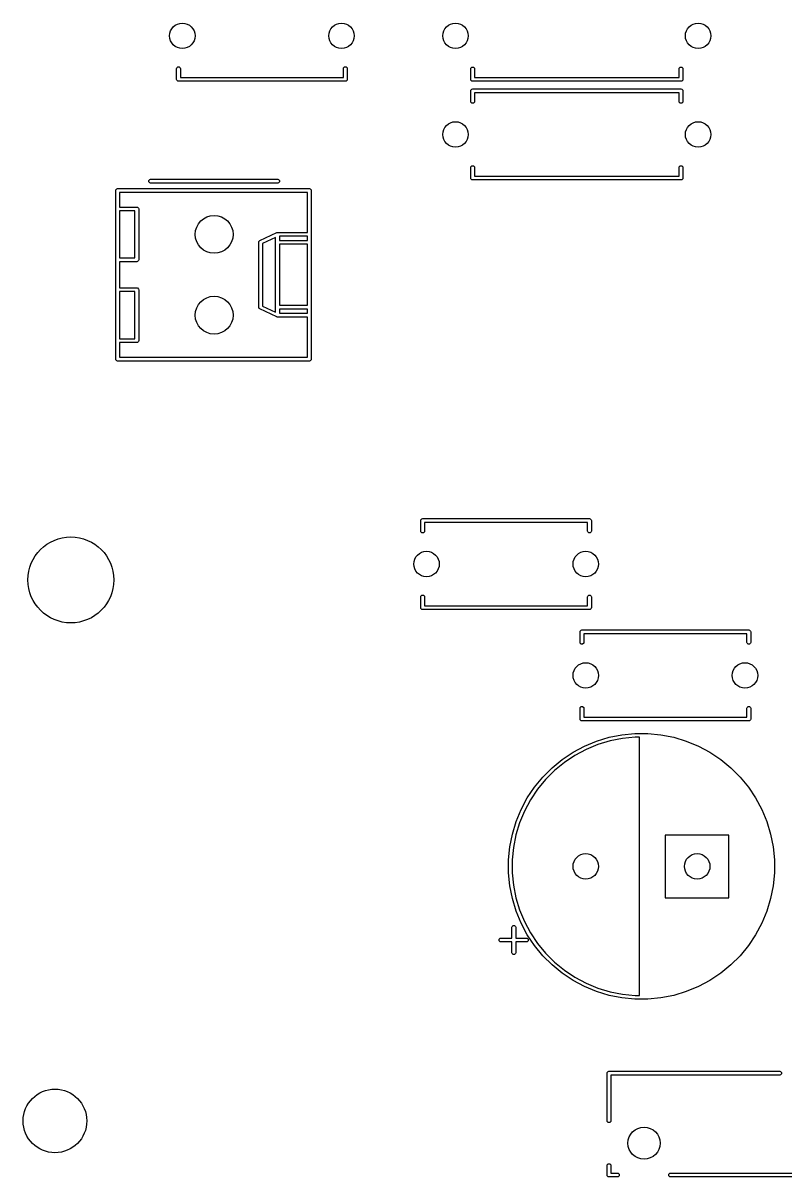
# Model space of a CAD drawing. Header units: millimetres. Extents: x 102 to 188.7, y -171.3 to -101.2.
# Drawn here: x 102 to 125.96, y -163.76 to -127.5 of the extents above; entities that cross this region are included whole.
import ezdxf

# ---------------------------------------------------------------- set-up
doc = ezdxf.new("R2010")
doc.units = ezdxf.units.MM
doc.layers.add('B.Silkscreen', color=254, linetype='CONTINUOUS', true_color=0xebdbb2)

msp = doc.modelspace()

# ---------------------------------------------------------------- linework, layer by layer
at = {"layer": 'B.Silkscreen', "linetype": 'CONTINUOUS'}
for p, q in [((106.82, -128.933), (106.824567, -128.910039)), ((106.82, -129.27), (106.82, -128.933)), ((106.824567, -128.910039), (106.857039, -128.877567)), ((106.857039, -128.877567), (106.902961, -128.877567)), ((106.902961, -128.877567), (106.935433, -128.910039)), ((106.935433, -128.910039), (106.94, -128.933)), ((106.94, -128.933), (106.94, -129.21)), ((112.06, -128.933), (112.064567, -128.910039)), ((112.06, -129.21), (112.06, -128.933)), ((112.064567, -128.910039), (112.097039, -128.877567)), ((112.097039, -128.877567), (112.142961, -128.877567)), ((112.142961, -128.877567), (112.175433, -128.910039)), ((112.175433, -128.910039), (112.18, -128.933)), ((112.18, -128.933), (112.18, -129.27)), ((116.06, -128.94), (116.064567, -128.917039)), ((116.06, -129.27), (116.06, -128.94)), ((116.064567, -128.917039), (116.097039, -128.884567)), ((116.097039, -128.884567), (116.142961, -128.884567)), ((116.142961, -128.884567), (116.175433, -128.917039)), ((116.175433, -128.917039), (116.18, -128.94)), ((116.18, -128.94), (116.18, -129.21)), ((122.6, -128.94), (122.604567, -128.917039)), ((122.6, -129.21), (122.6, -128.94)), ((122.604567, -128.917039), (122.637039, -128.884567)), ((122.637039, -128.884567), (122.682961, -128.884567)), ((122.682961, -128.884567), (122.715433, -128.917039)), ((122.715433, -128.917039), (122.72, -128.94)), ((122.72, -128.94), (122.72, -129.27)), ((106.824567, -129.292961), (106.82, -129.27)), ((106.857039, -129.325433), (106.824567, -129.292961)), ((106.88, -129.33), (106.857039, -129.325433)), ((112.12, -129.33), (106.88, -129.33)), ((106.94, -129.21), (112.06, -129.21)), ((112.142961, -129.325433), (112.12, -129.33)), ((112.175433, -129.292961), (112.142961, -129.325433)), ((112.18, -129.27), (112.175433, -129.292961)), ((116.064567, -129.292961), (116.06, -129.27)), ((116.097039, -129.325433), (116.064567, -129.292961)), ((116.12, -129.33), (116.097039, -129.325433)), ((122.66, -129.33), (116.12, -129.33)), ((116.18, -129.21), (122.6, -129.21)), ((122.682961, -129.325433), (122.66, -129.33)), ((122.715433, -129.292961), (122.682961, -129.325433)), ((122.72, -129.27), (122.715433, -129.292961)), ((116.06, -129.63), (116.064567, -129.607039)), ((116.06, -129.96), (116.06, -129.63)), ((116.064567, -129.607039), (116.097039, -129.574567)), ((116.097039, -129.574567), (116.12, -129.57)), ((116.12, -129.57), (122.66, -129.57)), ((122.6, -129.69), (116.18, -129.69)), ((116.18, -129.69), (116.18, -129.96)), ((122.6, -129.96), (122.6, -129.69)), ((122.66, -129.57), (122.682961, -129.574567)), ((122.682961, -129.574567), (122.715433, -129.607039)), ((122.715433, -129.607039), (122.72, -129.63)), ((122.72, -129.63), (122.72, -129.96)), ((116.064567, -129.982961), (116.06, -129.96)), ((116.097039, -130.015433), (116.064567, -129.982961)), ((116.142961, -130.015433), (116.097039, -130.015433)), ((116.175433, -129.982961), (116.142961, -130.015433)), ((116.18, -129.96), (116.175433, -129.982961)), ((122.604567, -129.982961), (122.6, -129.96)), ((122.637039, -130.015433), (122.604567, -129.982961)), ((122.682961, -130.015433), (122.637039, -130.015433)), ((122.715433, -129.982961), (122.682961, -130.015433)), ((122.72, -129.96), (122.715433, -129.982961)), ((116.064567, -132.017039), (116.097039, -131.984567)), ((116.097039, -131.984567), (116.142961, -131.984567)), ((116.142961, -131.984567), (116.175433, -132.017039)), ((122.604567, -132.017039), (122.637039, -131.984567)), ((122.637039, -131.984567), (122.682961, -131.984567)), ((122.682961, -131.984567), (122.715433, -132.017039)), ((116.06, -132.04), (116.064567, -132.017039)), ((116.06, -132.37), (116.06, -132.04)), ((116.175433, -132.017039), (116.18, -132.04)), ((116.18, -132.04), (116.18, -132.31)), ((116.18, -132.31), (122.6, -132.31)), ((122.6, -132.04), (122.604567, -132.017039)), ((122.6, -132.31), (122.6, -132.04)), ((122.715433, -132.017039), (122.72, -132.04)), ((122.72, -132.04), (122.72, -132.37)), ((104.914567, -132.737039), (104.947039, -132.704567)), ((104.947039, -132.704567), (104.97, -132.7)), ((104.97, -132.7), (110.99, -132.7)), ((105.944567, -132.447039), (105.977039, -132.414567)), ((105.944567, -132.492961), (105.944567, -132.447039)), ((105.977039, -132.525433), (105.944567, -132.492961)), ((105.977039, -132.414567), (106, -132.41)), ((106, -132.53), (105.977039, -132.525433)), ((106, -132.41), (110, -132.41)), ((110, -132.53), (106, -132.53)), ((110, -132.41), (110.022961, -132.414567)), ((110.022961, -132.525433), (110, -132.53)), ((110.022961, -132.414567), (110.055433, -132.447039)), ((110.055433, -132.492961), (110.022961, -132.525433)), ((110.055433, -132.447039), (110.055433, -132.492961)), ((110.99, -132.7), (111.012961, -132.704567)), ((111.012961, -132.704567), (111.045433, -132.737039)), ((116.064567, -132.392961), (116.06, -132.37)), ((116.097039, -132.425433), (116.064567, -132.392961)), ((116.12, -132.43), (116.097039, -132.425433)), ((122.66, -132.43), (116.12, -132.43)), ((122.682961, -132.425433), (122.66, -132.43)), ((122.715433, -132.392961), (122.682961, -132.425433)), ((122.72, -132.37), (122.715433, -132.392961)), ((104.91, -132.76), (104.914567, -132.737039)), ((104.91, -138.06), (104.91, -132.76)), ((105.03, -132.82), (105.03, -133.28)), ((110.93, -132.82), (105.03, -132.82)), ((110.93, -134.08), (110.93, -132.82)), ((111.045433, -132.737039), (111.05, -132.76)), ((111.05, -132.76), (111.05, -138.06)), ((105.03, -133.28), (105.57, -133.28)), ((105.03, -133.4), (105.03, -134.88)), ((105.51, -133.4), (105.03, -133.4)), ((105.51, -134.88), (105.51, -133.4)), ((105.57, -133.28), (105.592961, -133.284567)), ((105.592961, -133.284567), (105.625433, -133.317039)), ((105.625433, -133.317039), (105.63, -133.34)), ((105.63, -133.34), (105.63, -134.94)), ((109.434403, -134.335734), (109.964403, -134.085734)), ((109.964403, -134.085734), (109.96636, -134.085245)), ((109.96636, -134.085245), (109.967039, -134.084567)), ((109.967039, -134.084567), (109.977131, -134.082559)), ((109.977131, -134.082559), (109.987118, -134.080069)), ((109.987118, -134.080069), (109.988021, -134.080393)), ((109.988021, -134.080393), (109.99, -134.08)), ((109.99, -134.08), (110.93, -134.08)), ((109.4, -134.39), (109.404567, -134.367039)), ((109.4, -136.43), (109.4, -134.39)), ((109.404567, -134.367039), (109.412022, -134.359583)), ((109.412022, -134.359583), (109.415585, -134.34966)), ((109.415585, -134.34966), (109.434403, -134.335734)), ((109.93, -134.234641), (109.52, -134.428038)), ((109.52, -134.428038), (109.52, -136.391961)), ((109.93, -136.585358), (109.93, -134.234641)), ((110.05, -134.2), (110.05, -134.33)), ((110.93, -134.2), (110.05, -134.2)), ((110.05, -134.33), (110.93, -134.33)), ((110.05, -134.45), (110.05, -136.37)), ((110.93, -134.45), (110.05, -134.45)), ((110.93, -134.33), (110.93, -134.2)), ((110.93, -136.37), (110.93, -134.45)), ((105.03, -134.88), (105.51, -134.88)), ((105.57, -135), (105.03, -135)), ((105.03, -135), (105.03, -135.82)), ((105.592961, -134.995433), (105.57, -135)), ((105.625433, -134.962961), (105.592961, -134.995433)), ((105.63, -134.94), (105.625433, -134.962961)), ((105.03, -135.82), (105.57, -135.82)), ((105.03, -135.94), (105.03, -137.42)), ((105.51, -135.94), (105.03, -135.94)), ((105.51, -137.42), (105.51, -135.94)), ((105.57, -135.82), (105.592961, -135.824567)), ((105.592961, -135.824567), (105.625433, -135.857039)), ((105.625433, -135.857039), (105.63, -135.88)), ((105.63, -135.88), (105.63, -137.48)), ((109.404567, -136.452961), (109.4, -136.43)), ((109.412022, -136.460416), (109.404567, -136.452961)), ((109.415585, -136.47034), (109.412022, -136.460416)), ((109.434403, -136.484266), (109.415585, -136.47034)), ((109.964403, -136.734266), (109.434403, -136.484266)), ((109.52, -136.391961), (109.93, -136.585358)), ((110.05, -136.37), (110.93, -136.37)), ((110.05, -136.49), (110.05, -136.62)), ((110.93, -136.49), (110.05, -136.49)), ((110.05, -136.62), (110.93, -136.62)), ((110.93, -136.62), (110.93, -136.49)), ((109.96636, -136.734754), (109.964403, -136.734266)), ((109.967039, -136.735433), (109.96636, -136.734754)), ((109.977131, -136.73744), (109.967039, -136.735433)), ((109.987118, -136.739931), (109.977131, -136.73744)), ((109.988021, -136.739606), (109.987118, -136.739931)), ((109.99, -136.74), (109.988021, -136.739606)), ((110.93, -136.74), (109.99, -136.74)), ((110.93, -138), (110.93, -136.74)), ((105.03, -137.42), (105.51, -137.42)), ((105.57, -137.54), (105.03, -137.54)), ((105.03, -137.54), (105.03, -138)), ((105.592961, -137.535433), (105.57, -137.54)), ((105.625433, -137.502961), (105.592961, -137.535433)), ((105.63, -137.48), (105.625433, -137.502961)), ((104.914567, -138.082961), (104.91, -138.06)), ((104.947039, -138.115433), (104.914567, -138.082961)), ((104.97, -138.12), (104.947039, -138.115433)), ((110.99, -138.12), (104.97, -138.12)), ((105.03, -138), (110.93, -138)), ((111.012961, -138.115433), (110.99, -138.12)), ((111.045433, -138.082961), (111.012961, -138.115433)), ((111.05, -138.06), (111.045433, -138.082961)), ((114.49, -143.13), (114.494567, -143.107039)), ((114.49, -143.467), (114.49, -143.13)), ((114.494567, -143.107039), (114.527039, -143.074567)), ((114.527039, -143.074567), (114.55, -143.07)), ((114.55, -143.07), (119.79, -143.07)), ((119.73, -143.19), (114.61, -143.19)), ((114.61, -143.19), (114.61, -143.467)), ((119.73, -143.467), (119.73, -143.19)), ((119.79, -143.07), (119.812961, -143.074567)), ((119.812961, -143.074567), (119.845433, -143.107039)), ((119.845433, -143.107039), (119.85, -143.13)), ((119.85, -143.13), (119.85, -143.467)), ((114.494567, -143.489961), (114.49, -143.467)), ((114.527039, -143.522433), (114.494567, -143.489961)), ((114.572961, -143.522433), (114.527039, -143.522433)), ((114.605433, -143.489961), (114.572961, -143.522433)), ((114.61, -143.467), (114.605433, -143.489961)), ((119.734567, -143.489961), (119.73, -143.467)), ((119.767039, -143.522433), (119.734567, -143.489961)), ((119.812961, -143.522433), (119.767039, -143.522433)), ((119.845433, -143.489961), (119.812961, -143.522433)), ((119.85, -143.467), (119.845433, -143.489961)), ((114.49, -145.533), (114.494567, -145.510039)), ((114.49, -145.87), (114.49, -145.533)), ((114.494567, -145.510039), (114.527039, -145.477567)), ((114.527039, -145.477567), (114.572961, -145.477567)), ((114.572961, -145.477567), (114.605433, -145.510039)), ((114.605433, -145.510039), (114.61, -145.533)), ((114.61, -145.533), (114.61, -145.81)), ((119.73, -145.533), (119.734567, -145.510039)), ((119.73, -145.81), (119.73, -145.533)), ((119.734567, -145.510039), (119.767039, -145.477567)), ((119.767039, -145.477567), (119.812961, -145.477567)), ((119.812961, -145.477567), (119.845433, -145.510039)), ((119.845433, -145.510039), (119.85, -145.533)), ((119.85, -145.533), (119.85, -145.87)), ((114.494567, -145.892961), (114.49, -145.87)), ((114.527039, -145.925433), (114.494567, -145.892961)), ((114.55, -145.93), (114.527039, -145.925433)), ((119.79, -145.93), (114.55, -145.93)), ((114.61, -145.81), (119.73, -145.81)), ((119.812961, -145.925433), (119.79, -145.93)), ((119.845433, -145.892961), (119.812961, -145.925433)), ((119.85, -145.87), (119.845433, -145.892961)), ((119.49, -146.63), (119.494567, -146.607039)), ((119.49, -146.967), (119.49, -146.63)), ((119.494567, -146.607039), (119.527039, -146.574567)), ((119.527039, -146.574567), (119.55, -146.57)), ((119.55, -146.57), (124.79, -146.57)), ((124.73, -146.69), (119.61, -146.69)), ((119.61, -146.69), (119.61, -146.967)), ((124.73, -146.967), (124.73, -146.69)), ((124.79, -146.57), (124.812961, -146.574567)), ((124.812961, -146.574567), (124.845433, -146.607039)), ((124.845433, -146.607039), (124.85, -146.63)), ((124.85, -146.63), (124.85, -146.967)), ((119.494567, -146.989961), (119.49, -146.967)), ((119.527039, -147.022433), (119.494567, -146.989961)), ((119.572961, -147.022433), (119.527039, -147.022433)), ((119.605433, -146.989961), (119.572961, -147.022433)), ((119.61, -146.967), (119.605433, -146.989961)), ((124.734567, -146.989961), (124.73, -146.967)), ((124.767039, -147.022433), (124.734567, -146.989961)), ((124.812961, -147.022433), (124.767039, -147.022433)), ((124.845433, -146.989961), (124.812961, -147.022433)), ((124.85, -146.967), (124.845433, -146.989961)), ((119.49, -149.033), (119.494567, -149.010039)), ((119.494567, -149.010039), (119.527039, -148.977567)), ((119.527039, -148.977567), (119.572961, -148.977567)), ((119.572961, -148.977567), (119.605433, -149.010039)), ((119.605433, -149.010039), (119.61, -149.033)), ((124.73, -149.033), (124.734567, -149.010039)), ((124.734567, -149.010039), (124.767039, -148.977567)), ((124.767039, -148.977567), (124.812961, -148.977567)), ((124.812961, -148.977567), (124.845433, -149.010039)), ((124.845433, -149.010039), (124.85, -149.033)), ((119.49, -149.37), (119.49, -149.033)), ((119.494567, -149.392961), (119.49, -149.37)), ((119.61, -149.033), (119.61, -149.31)), ((119.61, -149.31), (124.73, -149.31)), ((124.73, -149.31), (124.73, -149.033)), ((124.85, -149.37), (124.845433, -149.392961)), ((124.85, -149.033), (124.85, -149.37)), ((119.527039, -149.425433), (119.494567, -149.392961)), ((119.55, -149.43), (119.527039, -149.425433)), ((124.79, -149.43), (119.55, -149.43)), ((124.812961, -149.425433), (124.79, -149.43)), ((124.845433, -149.392961), (124.812961, -149.425433)), ((119.63282, -150.221325), (120.0118, -150.064346)), ((120.0118, -150.064346), (120.404343, -149.945269)), ((120.432311, -150.056924), (120.050578, -150.172721)), ((120.404343, -149.945269), (120.806667, -149.865242)), ((120.823556, -149.9791), (120.432311, -150.056924)), ((120.806667, -149.865242), (121.214897, -149.825035)), ((121.220545, -149.94), (120.823556, -149.9791)), ((121.214897, -149.825035), (121.625103, -149.825035)), ((121.36, -149.94), (121.220545, -149.94)), ((121.36, -158.06), (121.36, -149.94)), ((121.625103, -149.825035), (122.033333, -149.865242)), ((122.033333, -149.865242), (122.435657, -149.945269)), ((122.435657, -149.945269), (122.8282, -150.064346)), ((122.8282, -150.064346), (123.20718, -150.221325)), ((118.929977, -150.642593), (119.271051, -150.414694)), ((119.271051, -150.414694), (119.63282, -150.221325)), ((119.682033, -150.325378), (119.330226, -150.513422)), ((120.050578, -150.172721), (119.682033, -150.325378)), ((123.20718, -150.221325), (123.568949, -150.414694)), ((123.568949, -150.414694), (123.910023, -150.642593)), ((118.612884, -150.902824), (118.929977, -150.642593)), ((118.998544, -150.735045), (118.690183, -150.988111)), ((119.330226, -150.513422), (118.998544, -150.735045)), ((123.910023, -150.642593), (124.227116, -150.902824)), ((118.062593, -151.509977), (118.322824, -151.192884)), ((118.322824, -151.192884), (118.612884, -150.902824)), ((118.690183, -150.988111), (118.408111, -151.270183)), ((124.227116, -150.902824), (124.517176, -151.192884)), ((124.517176, -151.192884), (124.777407, -151.509977)), ((117.834694, -151.851051), (118.062593, -151.509977)), ((118.408111, -151.270183), (118.155045, -151.578544)), ((124.777407, -151.509977), (125.005306, -151.851051)), ((117.641325, -152.21282), (117.834694, -151.851051)), ((117.933422, -151.910226), (117.745378, -152.262033)), ((118.155045, -151.578544), (117.933422, -151.910226)), ((125.005306, -151.851051), (125.198675, -152.21282)), ((117.484346, -152.5918), (117.641325, -152.21282)), ((117.745378, -152.262033), (117.592721, -152.630578)), ((125.198675, -152.21282), (125.355654, -152.5918)), ((117.365269, -152.984343), (117.484346, -152.5918)), ((117.592721, -152.630578), (117.476924, -153.012311)), ((125.355654, -152.5918), (125.474731, -152.984343)), ((117.285242, -153.386667), (117.365269, -152.984343)), ((117.476924, -153.012311), (117.3991, -153.403556)), ((122.16, -153.015433), (122.16, -154.984567)), ((122.197039, -153.015433), (122.16, -153.015433)), ((122.237039, -153.015433), (122.197039, -153.015433)), ((122.277039, -153.015433), (122.237039, -153.015433)), ((122.317039, -153.015433), (122.277039, -153.015433)), ((122.357039, -153.015433), (122.317039, -153.015433)), ((122.397039, -153.015433), (122.357039, -153.015433)), ((122.437039, -153.015433), (122.397039, -153.015433)), ((122.477039, -153.015433), (122.437039, -153.015433)), ((122.517039, -153.015433), (122.477039, -153.015433)), ((122.557039, -153.015433), (122.517039, -153.015433)), ((122.597039, -153.015433), (122.557039, -153.015433)), ((122.637039, -153.015433), (122.597039, -153.015433)), ((122.677039, -153.015433), (122.637039, -153.015433)), ((122.717039, -153.015433), (122.677039, -153.015433)), ((122.757039, -153.015433), (122.717039, -153.015433)), ((122.797039, -153.015433), (122.757039, -153.015433)), ((122.837039, -153.015433), (122.797039, -153.015433)), ((122.877039, -153.015433), (122.837039, -153.015433)), ((122.917039, -153.015433), (122.877039, -153.015433)), ((122.957039, -153.015433), (122.917039, -153.015433)), ((122.997039, -153.015433), (122.957039, -153.015433)), ((123.037039, -153.015433), (122.997039, -153.015433)), ((123.077039, -153.015433), (123.037039, -153.015433)), ((123.117039, -153.015433), (123.077039, -153.015433)), ((123.157039, -153.015433), (123.117039, -153.015433)), ((123.197039, -153.015433), (123.157039, -153.015433)), ((123.237039, -153.015433), (123.197039, -153.015433)), ((123.277039, -153.015433), (123.237039, -153.015433)), ((123.317039, -153.015433), (123.277039, -153.015433)), ((123.357039, -153.015433), (123.317039, -153.015433)), ((123.397039, -153.015433), (123.357039, -153.015433)), ((123.437039, -153.015433), (123.397039, -153.015433)), ((123.477039, -153.015433), (123.437039, -153.015433)), ((123.517039, -153.015433), (123.477039, -153.015433)), ((123.557039, -153.015433), (123.517039, -153.015433)), ((123.597039, -153.015433), (123.557039, -153.015433)), ((123.637039, -153.015433), (123.597039, -153.015433)), ((123.677039, -153.015433), (123.637039, -153.015433)), ((123.717039, -153.015433), (123.677039, -153.015433)), ((123.757039, -153.015433), (123.717039, -153.015433)), ((123.797039, -153.015433), (123.757039, -153.015433)), ((123.837039, -153.015433), (123.797039, -153.015433)), ((123.877039, -153.015433), (123.837039, -153.015433)), ((123.917039, -153.015433), (123.877039, -153.015433)), ((123.957039, -153.015433), (123.917039, -153.015433)), ((123.997039, -153.015433), (123.957039, -153.015433)), ((124.037039, -153.015433), (123.997039, -153.015433)), ((124.077039, -153.015433), (124.037039, -153.015433)), ((124.117039, -153.015433), (124.077039, -153.015433)), ((124.157039, -153.015433), (124.117039, -153.015433)), ((124.16, -153.015433), (124.157039, -153.015433)), ((124.16, -154.984567), (124.16, -153.015433)), ((125.474731, -152.984343), (125.554758, -153.386667)), ((117.245035, -153.794897), (117.285242, -153.386667)), ((117.3991, -153.403556), (117.36, -153.800545)), ((125.554758, -153.386667), (125.594965, -153.794897)), ((117.245035, -153.800545), (117.245035, -153.794897)), ((117.245035, -154.205103), (117.245035, -153.800545)), ((117.36, -153.800545), (117.36, -154.199455)), ((125.594965, -153.794897), (125.594965, -154.205103)), ((117.285242, -154.613333), (117.245035, -154.205103)), ((117.36, -154.199455), (117.3991, -154.596444)), ((125.594965, -154.205103), (125.554758, -154.613333)), ((117.365269, -155.015657), (117.285242, -154.613333)), ((117.3991, -154.596444), (117.476924, -154.987689)), ((125.554758, -154.613333), (125.474731, -155.015657)), ((117.484346, -155.4082), (117.365269, -155.015657)), ((117.476924, -154.987689), (117.592721, -155.369422)), ((122.16, -154.984567), (122.162961, -154.984567)), ((122.162961, -154.984567), (122.202961, -154.984567)), ((122.202961, -154.984567), (122.242961, -154.984567)), ((122.242961, -154.984567), (122.282961, -154.984567)), ((122.282961, -154.984567), (122.322961, -154.984567)), ((122.322961, -154.984567), (122.362961, -154.984567)), ((122.362961, -154.984567), (122.402961, -154.984567)), ((122.402961, -154.984567), (122.442961, -154.984567)), ((122.442961, -154.984567), (122.482961, -154.984567)), ((122.482961, -154.984567), (122.522961, -154.984567)), ((122.522961, -154.984567), (122.562961, -154.984567)), ((122.562961, -154.984567), (122.602961, -154.984567)), ((122.602961, -154.984567), (122.642961, -154.984567)), ((122.642961, -154.984567), (122.682961, -154.984567)), ((122.682961, -154.984567), (122.722961, -154.984567)), ((122.722961, -154.984567), (122.762961, -154.984567)), ((122.762961, -154.984567), (122.802961, -154.984567)), ((122.802961, -154.984567), (122.842961, -154.984567)), ((122.842961, -154.984567), (122.882961, -154.984567)), ((122.882961, -154.984567), (122.922961, -154.984567)), ((122.922961, -154.984567), (122.962961, -154.984567)), ((122.962961, -154.984567), (123.002961, -154.984567)), ((123.002961, -154.984567), (123.042961, -154.984567)), ((123.042961, -154.984567), (123.082961, -154.984567)), ((123.082961, -154.984567), (123.122961, -154.984567)), ((123.122961, -154.984567), (123.162961, -154.984567)), ((123.162961, -154.984567), (123.202961, -154.984567)), ((123.202961, -154.984567), (123.242961, -154.984567)), ((123.242961, -154.984567), (123.282961, -154.984567)), ((123.282961, -154.984567), (123.322961, -154.984567)), ((123.322961, -154.984567), (123.362961, -154.984567)), ((123.362961, -154.984567), (123.402961, -154.984567)), ((123.402961, -154.984567), (123.442961, -154.984567)), ((123.442961, -154.984567), (123.482961, -154.984567)), ((123.482961, -154.984567), (123.522961, -154.984567)), ((123.522961, -154.984567), (123.562961, -154.984567)), ((123.562961, -154.984567), (123.602961, -154.984567)), ((123.602961, -154.984567), (123.642961, -154.984567)), ((123.642961, -154.984567), (123.682961, -154.984567)), ((123.682961, -154.984567), (123.722961, -154.984567)), ((123.722961, -154.984567), (123.762961, -154.984567)), ((123.762961, -154.984567), (123.802961, -154.984567)), ((123.802961, -154.984567), (123.842961, -154.984567)), ((123.842961, -154.984567), (123.882961, -154.984567)), ((123.882961, -154.984567), (123.922961, -154.984567)), ((123.922961, -154.984567), (123.962961, -154.984567)), ((123.962961, -154.984567), (124.002961, -154.984567)), ((124.002961, -154.984567), (124.042961, -154.984567)), ((124.042961, -154.984567), (124.082961, -154.984567)), ((124.082961, -154.984567), (124.122961, -154.984567)), ((124.122961, -154.984567), (124.16, -154.984567)), ((125.474731, -155.015657), (125.355654, -155.4082)), ((117.641325, -155.78718), (117.484346, -155.4082)), ((117.592721, -155.369422), (117.745378, -155.737967)), ((125.355654, -155.4082), (125.198675, -155.78718)), ((117.350302, -155.915), (117.354869, -155.892039)), ((117.350302, -156.255), (117.350302, -155.915)), ((117.354869, -155.892039), (117.387341, -155.859567)), ((117.387341, -155.859567), (117.433263, -155.859567)), ((117.433263, -155.859567), (117.465735, -155.892039)), ((117.465735, -155.892039), (117.470302, -155.915)), ((117.470302, -155.915), (117.470302, -156.255)), ((117.834694, -156.148949), (117.641325, -155.78718)), ((117.745378, -155.737967), (117.933422, -156.089774)), ((125.198675, -155.78718), (125.005306, -156.148949)), ((116.954869, -156.292039), (116.987341, -156.259567)), ((116.987341, -156.259567), (117.010302, -156.255)), ((117.010302, -156.255), (117.350302, -156.255)), ((117.470302, -156.255), (117.810302, -156.255)), ((117.810302, -156.255), (117.833263, -156.259567)), ((117.833263, -156.259567), (117.865735, -156.292039)), ((118.062593, -156.490023), (117.834694, -156.148949)), ((117.933422, -156.089774), (118.155045, -156.421456)), ((125.005306, -156.148949), (124.777407, -156.490023)), ((116.954869, -156.337961), (116.954869, -156.292039)), ((116.987341, -156.370433), (116.954869, -156.337961)), ((117.010302, -156.375), (116.987341, -156.370433)), ((117.350302, -156.375), (117.010302, -156.375)), ((117.350302, -156.715), (117.350302, -156.375)), ((117.810302, -156.375), (117.470302, -156.375)), ((117.470302, -156.375), (117.470302, -156.715)), ((117.833263, -156.370433), (117.810302, -156.375)), ((117.865735, -156.337961), (117.833263, -156.370433)), ((117.865735, -156.292039), (117.865735, -156.337961)), ((118.322824, -156.807116), (118.062593, -156.490023)), ((118.155045, -156.421456), (118.408111, -156.729817)), ((124.777407, -156.490023), (124.517176, -156.807116)), ((117.354869, -156.737961), (117.350302, -156.715)), ((117.387341, -156.770433), (117.354869, -156.737961)), ((117.433263, -156.770433), (117.387341, -156.770433)), ((117.465735, -156.737961), (117.433263, -156.770433)), ((117.470302, -156.715), (117.465735, -156.737961)), ((118.612884, -157.097176), (118.322824, -156.807116)), ((118.408111, -156.729817), (118.690183, -157.011889)), ((124.517176, -156.807116), (124.227116, -157.097176)), ((118.929977, -157.357407), (118.612884, -157.097176)), ((118.690183, -157.011889), (118.998544, -157.264955)), ((119.271051, -157.585306), (118.929977, -157.357407)), ((118.998544, -157.264955), (119.330226, -157.486578)), ((123.910023, -157.357407), (123.568949, -157.585306)), ((124.227116, -157.097176), (123.910023, -157.357407)), ((119.63282, -157.778675), (119.271051, -157.585306)), ((119.330226, -157.486578), (119.682033, -157.674622)), ((119.682033, -157.674622), (120.050578, -157.827279)), ((123.568949, -157.585306), (123.20718, -157.778675)), ((120.0118, -157.935654), (119.63282, -157.778675)), ((120.404343, -158.054731), (120.0118, -157.935654)), ((120.050578, -157.827279), (120.432311, -157.943076)), ((120.806667, -158.134758), (120.404343, -158.054731)), ((120.432311, -157.943076), (120.823556, -158.0209)), ((120.823556, -158.0209), (121.220545, -158.06)), ((121.220545, -158.06), (121.36, -158.06)), ((122.435657, -158.054731), (122.033333, -158.134758)), ((122.8282, -157.935654), (122.435657, -158.054731)), ((123.20718, -157.778675), (122.8282, -157.935654)), ((121.214897, -158.174965), (120.806667, -158.134758)), ((121.625103, -158.174965), (121.214897, -158.174965)), ((122.033333, -158.134758), (121.625103, -158.174965)), ((120.34, -160.5), (120.344567, -160.477039)), ((120.34, -161.998), (120.34, -160.5)), ((120.344567, -160.477039), (120.377039, -160.444567)), ((120.377039, -160.444567), (120.4, -160.44)), ((120.4, -160.44), (125.762, -160.44)), ((125.762, -160.56), (120.46, -160.56)), ((120.46, -160.56), (120.46, -161.998)), ((125.762, -160.44), (125.784961, -160.444567)), ((125.784961, -160.555433), (125.762, -160.56)), ((125.784961, -160.444567), (125.817433, -160.477039)), ((125.817433, -160.522961), (125.784961, -160.555433)), ((125.817433, -160.477039), (125.817433, -160.522961)), ((120.344567, -162.020961), (120.34, -161.998)), ((120.377039, -162.053433), (120.344567, -162.020961)), ((120.422961, -162.053433), (120.377039, -162.053433)), ((120.455433, -162.020961), (120.422961, -162.053433)), ((120.46, -161.998), (120.455433, -162.020961)), ((120.34, -163.402), (120.344567, -163.379039)), ((120.34, -163.7), (120.34, -163.402)), ((120.344567, -163.379039), (120.377039, -163.346567)), ((120.377039, -163.346567), (120.422961, -163.346567)), ((120.422961, -163.346567), (120.455433, -163.379039)), ((120.455433, -163.379039), (120.46, -163.402)), ((120.46, -163.402), (120.46, -163.64)), ((120.344567, -163.722961), (120.34, -163.7)), ((120.377039, -163.755433), (120.344567, -163.722961)), ((120.4, -163.76), (120.377039, -163.755433)), ((120.662, -163.76), (120.4, -163.76)), ((120.46, -163.64), (120.662, -163.64)), ((120.662, -163.64), (120.684961, -163.644567)), ((120.684961, -163.755433), (120.662, -163.76)), ((120.684961, -163.644567), (120.717433, -163.677039)), ((120.717433, -163.722961), (120.684961, -163.755433)), ((120.717433, -163.677039), (120.717433, -163.722961)), ((122.282567, -163.677039), (122.315039, -163.644567)), ((122.282567, -163.722961), (122.282567, -163.677039)), ((122.315039, -163.755433), (122.282567, -163.722961)), ((122.315039, -163.644567), (122.338, -163.64)), ((122.338, -163.76), (122.315039, -163.755433)), ((122.338, -163.64), (127.64, -163.64)), ((127.7, -163.76), (122.338, -163.76))]:
    msp.add_line(p, q, dxfattribs=at)
at = {"layer": 'B.Silkscreen'}
for centre, radius in [((107, -127.9), 0.4), ((107, -127.9), 0.4), ((112, -127.9), 0.4), ((112, -127.9), 0.4), ((115.58, -127.9), 0.4), ((115.58, -127.9), 0.4), ((123.2, -127.9), 0.4), ((123.2, -127.9), 0.4), ((115.58, -131), 0.4), ((115.58, -131), 0.4), ((123.2, -131), 0.4), ((123.2, -131), 0.4), ((108, -134.14), 0.595), ((108, -134.14), 0.595), ((108, -136.68), 0.595), ((108, -136.68), 0.595), ((103.5, -145), 1.35), ((103.5, -145), 1.349999), ((114.67, -144.5), 0.4), ((114.67, -144.5), 0.4), ((119.67, -144.5), 0.4), ((119.67, -144.5), 0.4), ((119.67, -148), 0.4), ((119.67, -148), 0.4), ((124.67, -148), 0.4), ((124.67, -148), 0.4), ((119.67, -154), 0.4), ((119.67, -154), 0.4), ((123.17, -154), 0.4), ((123.17, -154), 0.4), ((103, -162), 1), ((103, -162), 0.999999), ((121.5, -162.7), 0.505), ((121.5, -162.7), 0.505)]:
    msp.add_circle(centre, radius, dxfattribs=at)

doc.saveas('drawing.dxf')
